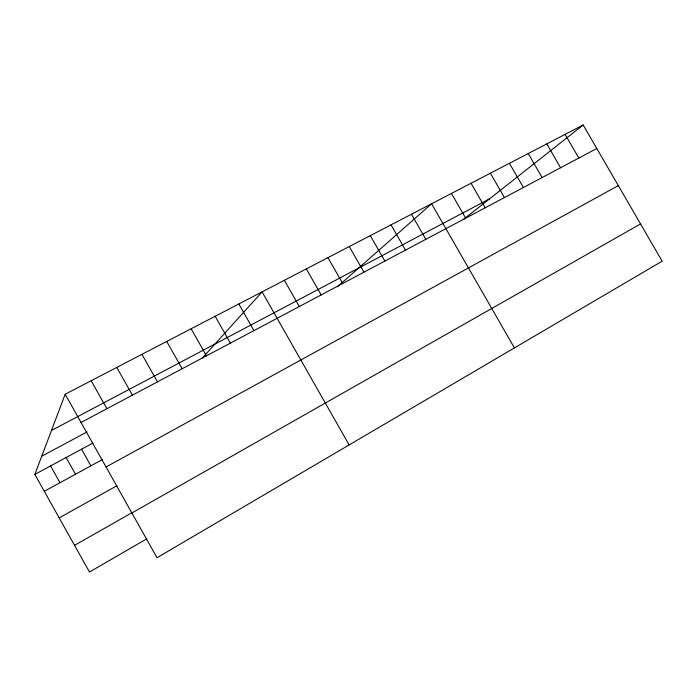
<?xml version="1.0" encoding="UTF-8"?>
<svg xmlns="http://www.w3.org/2000/svg" width="697" height="697" viewBox="0 0 697 697"><rect width="100%" height="100%" fill="white"/><g stroke="black" fill="none" stroke-linecap="round" stroke-linejoin="round"><path stroke-width="1.05" d="M146.814 538.825L89.495 572.019L34.85 474.404L65.178 394.241L583.162 124.981L662.15 261.192L157.017 557.722L65.178 394.241M202.374 357.988L262.107 291.877L349.145 444.939M337.4 286.807L431.591 203.768L514.412 347.925M463.958 219.05L583.162 124.981M74.553 545.333L132.108 512.635M131.881 512.975L640.543 223.937M59.193 517.888L116.974 485.696M106.04 466.99L618.326 185.62M44.294 491.28L102.302 459.593M34.85 474.404L92.997 443.031M41.742 456.195L86.994 431.974M81.026 422.46L596.806 148.505M51.465 430.485L489.625 198.793M565.101 134.373L578.824 158.062M546.797 143.887L560.597 167.742M528.239 153.532L542.118 177.552M509.437 163.307L523.395 187.493M490.374 173.213L504.419 197.573M471.05 183.259L485.182 207.793M451.456 193.444L465.674 218.161M411.448 214.24L425.832 239.315M391.017 224.861L405.497 250.118M370.299 235.63L384.866 261.079M349.275 246.555L363.939 272.196M327.956 257.646L342.706 283.47M306.323 268.885L321.169 294.909M284.376 280.299L299.309 306.523M238.81 303.979L253.935 330.622M215.155 316.281L230.376 343.133M191.135 328.766L206.46 355.836M166.731 341.452L182.161 368.739M141.944 354.337L157.478 381.851M116.765 367.424L132.404 395.173M91.176 380.728L106.92 408.703M81.549 449.208L90.88 465.831M66.128 457.528L75.503 474.23M50.567 465.927L59.977 482.716"/></g></svg>
